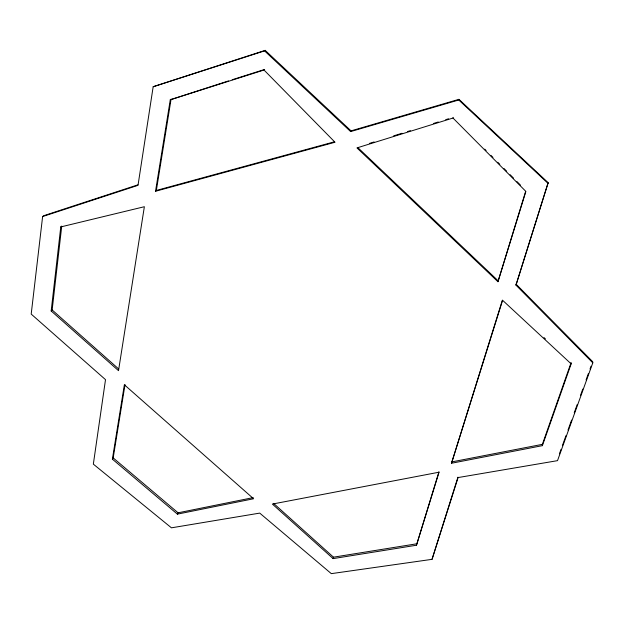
<?xml version="1.0" encoding="UTF-8"?>
<svg xmlns="http://www.w3.org/2000/svg" width="624" height="624" viewBox="0 0 624 624"><rect width="100%" height="100%" fill="white"/><g stroke="black" fill="none" stroke-linecap="round" stroke-linejoin="round"><path stroke-width="0.94" d="M592.8 362.848L515.97 285.137L548.161 182.684L458.936 99.333L351.047 130.868L350.633 131.578L264.553 50.887L153.169 86.736L138.013 185.328L42.619 216.559L31.2 314.09L105.511 379.649L93.343 464.147L171.444 527.826L259.732 513.107L331.313 573.643L432.034 559.338L458.094 477.563L557.513 460.652L592.8 362.848L592.667 361.663L516.009 284.107M453.172 117.343L452.985 118.037L356.967 147.904L497.96 281.72L525.611 191.513M51.176 310.97L60.762 226.933L61.745 226.075L52.151 309.972L51.176 310.97L118.521 370.664L144.362 206.716L60.762 226.933M542.389 445.661L542.373 444.35L571.069 362.692L571.155 363.87L542.389 445.661L451.503 463.242L502.375 300.167M432.034 559.338L457.946 477.149M416.465 545.236L439.054 472.204L272.36 504.067L333.107 558.605L416.465 545.236L438.953 471.806M112.382 459.155L124.363 384.774L253.594 498.755L177.395 514.137L112.382 459.155L113.186 457.915L125.018 384.602M170.274 99.785L264.007 70.021L335.026 142.249L155.532 191.256L170.274 99.785L228.501 80.917M155.532 191.256L156.343 190.453L171.077 99.154M350.633 131.578L458.765 99.988L458.936 99.333M333.107 558.605L333.489 557.177L273.585 503.381M497.96 281.72L525.884 191.435L452.985 118.037M451.503 463.242L502.601 300.292L571.155 363.87M515.97 285.137L548.161 182.684M559.432 453.835L561.077 449.272M562.396 445.622L566.015 435.583M567.988 430.108L571.607 420.069M574.244 412.768L577.2 404.555M580.492 395.429L582.793 389.041M586.084 379.915L588.393 373.526M590.039 368.963L591.022 366.226M177.395 514.137L178.074 512.811L253.18 497.624M264.553 50.887L265.169 50.357L351.047 130.868M42.619 216.559L43.649 215.725L137.935 184.837M153.169 86.736L265.169 50.357M232.206 79.739L264.623 69.443M369.455 143.395L374.104 141.944M393.643 135.868L402.012 133.263M407.589 131.531L410.381 130.658M433.633 123.427L438.29 121.976M445.731 119.66L448.516 118.794M156.343 190.453L334.534 141.773M451.667 461.924L542.373 444.35M333.489 557.177L416.692 543.808M113.186 457.915L178.074 512.811M52.151 309.972L118.622 368.924M543.988 337.576L545.415 338.894M458.765 99.988L548.2 183.526M358.067 147.826L498.038 280.699M484.731 149.128L486.104 150.509M490.901 155.345L492.96 157.42M497.765 162.256L499.824 164.33M503.942 168.472L506.688 171.241M510.112 174.697L513.544 178.152M516.976 181.6L520.408 185.055"/></g></svg>
